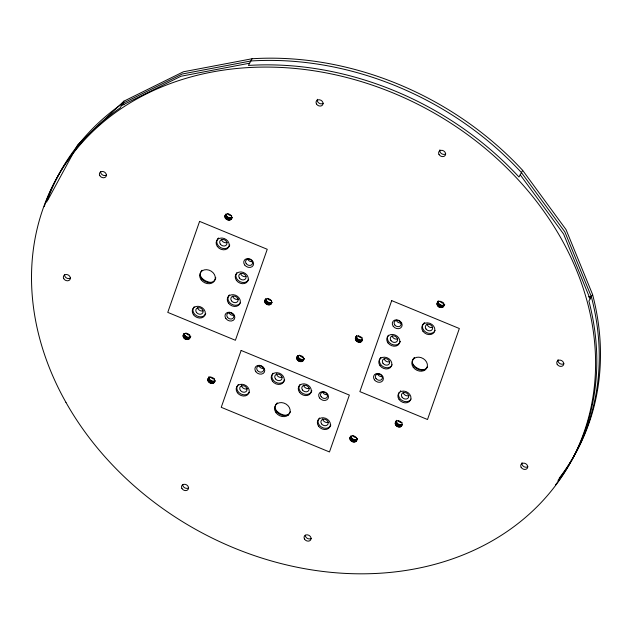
<?xml version="1.0" encoding="UTF-8"?>
<svg xmlns="http://www.w3.org/2000/svg" width="632" height="632" viewBox="0 0 632 632"><rect width="100%" height="100%" fill="white"/><g stroke="black" fill="none" stroke-linecap="round" stroke-linejoin="round"><path stroke-width="0.95" d="M183.075 335.805C183.549 331.555 190.343 333.238 190.121 337.03C189.647 341.28 182.845 339.589 183.075 335.805L184.299 333.578C184.268 336.659 188.731 338.697 190.832 336.271M224.858 216.381C225.332 212.131 232.126 213.814 231.905 217.606C231.43 221.848 224.629 220.165 224.858 216.381L226.082 214.153C226.098 216.95 229.677 218.901 232.039 217.392L230.814 219.62M207.802 379.714C208.284 375.463 215.078 377.154 214.856 380.938C214.374 385.188 207.58 383.498 207.802 379.714L209.168 376.704L207.944 378.931M264.705 301.148C265.187 296.898 271.981 298.581 271.76 302.365C271.278 306.615 264.484 304.932 264.705 301.148L265.93 298.92C265.954 301.717 269.532 303.668 271.886 302.159L270.662 304.387M296.7 357.941C297.174 353.691 303.968 355.374 303.747 359.166C303.273 363.408 296.471 361.725 296.7 357.941L297.925 355.713C297.893 358.794 302.357 360.833 304.458 358.407L303.234 360.635M355.35 338.531C355.832 334.281 362.626 335.963 362.397 339.755C361.923 344.005 355.129 342.315 355.35 338.531L356.717 335.521L355.492 337.749M349.859 438.3C350.333 434.05 357.127 435.74 356.906 439.524C356.424 443.775 349.63 442.092 349.859 438.3L351.076 436.08C351.052 439.153 355.516 441.191 357.617 438.774M395.205 423.298C395.679 419.048 402.473 420.73 402.252 424.522C401.77 428.765 394.976 427.082 395.205 423.298L396.572 420.288L395.348 422.516M436.988 303.873C437.463 299.623 444.257 301.306 444.035 305.09C443.561 309.34 436.759 307.658 436.988 303.873L438.355 300.864L437.131 303.084M47.874 199.957L77.689 144.886L123.912 101.167L183.399 71.787L252.081 58.752A293.588 239.899 28.8 0 1 522.656 170.348L566.051 229.613L592.563 294.457A293.588 239.899 28.8 0 1 559.202 478.219M123.912 101.167L120.246 107.843A293.588 239.899 28.8 0 0 44.201 206.632M252.081 58.752L248.416 65.428A293.588 239.899 28.8 0 1 518.991 177.023L522.656 170.348M225 215.599L225.814 214.114M224.953 217.203L226.177 214.983M225.284 218.016L226.509 215.788M225.829 218.759L227.054 216.531M226.548 219.375L227.765 217.155M227.386 219.833L228.61 217.613M228.294 220.102L229.519 217.874M229.211 220.149L230.435 217.929M230.072 219.991L231.288 217.763M231.391 219.075L232.205 217.59M183.217 335.023L184.03 333.538M183.169 336.627L184.394 334.407M183.501 337.441L184.726 335.213M184.046 338.183L185.271 335.955M184.757 338.799L185.982 336.579M185.603 339.258L186.827 337.038M186.511 339.526L187.736 337.298M187.428 339.574L188.652 337.354M188.289 339.416L189.505 337.188M189.031 339.044L190.248 336.824M189.608 338.499L190.422 337.014M207.904 380.543L209.026 377.494M208.236 381.349L209.461 379.129L209.129 378.315M208.773 382.091L209.998 379.864L209.461 379.129M209.492 382.708L210.717 380.488L209.998 379.864M210.338 383.166L211.554 380.946L213.379 381.262L214.983 380.733L213.758 382.953M211.246 383.434L212.47 381.207M212.162 383.49L213.379 381.262M213.016 383.324L214.24 381.096M214.343 382.407L215.157 380.93M264.848 300.358L265.669 298.881M264.808 301.97L266.033 299.75M265.14 302.783L266.364 300.555M265.677 303.518L266.902 301.298M266.396 304.142L267.62 301.914M267.241 304.6L268.458 302.373M268.15 304.861L269.366 302.641M269.066 304.916L270.283 302.688M269.919 304.75L271.144 302.531M271.239 303.842L272.06 302.357M296.843 357.159L297.656 355.674M296.795 358.763L298.02 356.543M297.127 359.576L298.351 357.349M297.672 360.319L298.897 358.091M298.383 360.935L299.608 358.715M299.228 361.393L300.453 359.173M300.137 361.662L301.361 359.434M301.053 361.709L302.278 359.49M301.914 361.551L303.131 359.324M302.657 361.18L303.881 358.96M355.453 339.352L356.574 336.303M355.777 340.166L357.001 337.938L356.669 337.132M356.322 340.909L357.546 338.681L357.001 337.938M357.041 341.525L358.265 339.305L357.546 338.681M357.878 341.983L359.102 339.763L360.927 340.079L362.531 339.55L361.307 341.77M358.786 342.252L360.011 340.024M359.703 342.299L360.927 340.079M360.564 342.141L361.788 339.913M350.002 437.518L350.815 436.033M349.954 439.129L351.179 436.902M350.286 439.935L351.51 437.715M350.831 440.678L352.056 438.458M351.542 441.302L352.767 439.074M352.387 441.76L353.612 439.532M353.296 442.021L354.52 439.793M354.212 442.076L355.437 439.848M355.073 441.91L356.29 439.682M355.816 441.547L357.033 439.319M356.393 440.994L357.578 438.829M437.083 304.695L438.213 301.646M437.415 305.509L438.64 303.281L438.308 302.467M437.96 306.243L439.185 304.024L438.64 303.281M438.671 306.868L439.896 304.64L439.185 304.024M439.517 307.326L440.741 305.098L442.566 305.414L444.746 304.34L443.522 306.567M440.425 307.587L441.649 305.367M441.341 307.642L442.566 305.414M442.203 307.476L443.419 305.256M442.945 307.113L444.17 304.885M395.3 424.119L396.43 421.07M395.632 424.933L396.857 422.705L396.525 421.899M396.177 425.676L397.402 423.448L396.857 422.705M396.888 426.292L398.113 424.072L397.402 423.448M397.733 426.75L398.958 424.522L400.783 424.846L402.379 424.309L401.162 426.537M398.642 427.019L399.866 424.791M399.558 427.066L400.783 424.846M400.419 426.908L401.636 424.68M592.563 294.457L588.898 301.132A293.588 239.899 28.8 0 1 555.536 484.894M46.65 202.177A293.588 239.899 28.8 0 1 122.695 103.395L182.174 74.015L250.865 60.98A293.588 239.899 28.8 0 1 521.439 172.576L564.826 231.833L591.339 296.685A293.588 239.899 28.8 0 1 557.977 480.446M121.47 105.615L180.95 76.243L249.64 63.2M588.408 296.866L591.339 296.685M439.896 304.64L440.741 305.098M358.265 339.305L359.102 339.763M398.113 424.072L398.958 424.522M210.717 380.488L211.554 380.946M122.695 103.395L124.022 104.833M520.215 174.795L563.602 234.061L590.122 298.904M247.444 388.593A3.816 3.121 28.8 0 1 243.549 388.372A3.816 3.121 28.8 0 1 241.503 385.101M328.419 422.176A3.816 3.121 28.8 0 1 324.722 421.852A3.816 3.121 28.8 0 1 322.683 418.803M309.317 388.261A3.816 3.121 28.8 0 1 303.605 385.117M288.192 415.279A11.818 9.654 28.8 0 1 275.212 409.094M274.833 408.469A11.818 9.654 28.8 0 1 274.501 407.83M282.259 377.107A3.816 3.121 28.8 0 1 278.57 376.783A3.816 3.121 28.8 0 1 276.524 373.733M327.621 394.621A3.674 3.002 28.8 0 1 322.636 391.88M263.844 368.322A3.674 3.002 28.8 0 1 258.859 365.572M290.475 411.606A8.145 6.66 28.8 0 1 279.518 414.205A8.145 6.66 28.8 0 1 276.634 403.477M276.958 403.153A8.145 6.66 28.8 0 1 277.314 402.853M284.684 379.974A6.826 5.577 28.8 0 1 275.497 382.147A6.826 5.577 28.8 0 1 273.087 373.157M311.853 390.766A6.826 5.577 28.8 0 1 302.965 393.531A6.826 5.577 28.8 0 1 299.892 384.612M330.836 425.036A6.826 5.577 28.8 0 1 321.459 427.09A6.826 5.577 28.8 0 1 319.516 417.957M249.356 392.259A6.826 5.577 28.8 0 1 240.484 393.736A6.826 5.577 28.8 0 1 237.593 385.346M238.067 384.746A6.826 5.577 28.8 0 1 238.343 384.477M214.603 379.034A3.674 3.002 28.8 0 1 210.677 376.901M303.502 357.262A3.674 3.002 28.8 0 1 299.576 355.129M356.653 437.628A3.674 3.002 28.8 0 1 352.735 435.488M445.75 153.868A3.674 3.002 28.8 0 1 441.484 153.623A3.674 3.002 28.8 0 1 439.935 149.839M323.197 103.324A3.674 3.002 28.8 0 1 318.931 103.079A3.674 3.002 28.8 0 1 317.382 99.295M188.668 487.841A3.674 3.002 28.8 0 1 184.805 487.849A3.674 3.002 28.8 0 1 182.711 484.602M311.221 538.385A3.674 3.002 28.8 0 1 307.357 538.393A3.674 3.002 28.8 0 1 305.264 535.146M527.87 466.692A3.674 3.002 28.8 0 1 523.604 466.448A3.674 3.002 28.8 0 1 522.056 462.663M563.918 363.661A3.674 3.002 28.8 0 1 559.652 363.416A3.674 3.002 28.8 0 1 558.103 359.632M106.547 175.017A3.674 3.002 28.8 0 1 102.684 175.025A3.674 3.002 28.8 0 1 100.591 171.778M70.5 278.048A3.674 3.002 28.8 0 1 66.636 278.056A3.674 3.002 28.8 0 1 64.543 274.809M238.541 299.015A3.816 3.121 28.8 0 1 232.663 296.203M227.196 242.467A3.816 3.121 28.8 0 1 221.484 239.323M203.109 310.794A3.816 3.121 28.8 0 1 197.603 307.563M211.878 282.457A11.818 9.654 28.8 0 1 199.965 275.552M246.085 276.461A3.816 3.121 28.8 0 1 240.618 273.451M234.14 315.139A3.674 3.002 28.8 0 1 228.942 312.461M252.468 261.648A3.674 3.002 28.8 0 1 247.697 258.844M215.836 277.803A8.145 6.66 28.8 0 1 205.384 281.675A8.145 6.66 28.8 0 1 201.466 270.907M201.766 270.559A8.145 6.66 28.8 0 1 202.09 270.235M248.716 279.233A6.826 5.577 28.8 0 1 240.152 281.738A6.826 5.577 28.8 0 1 236.447 273.348M236.645 273.024A6.826 5.577 28.8 0 1 236.866 272.716M240.444 302.681A6.826 5.577 28.8 0 1 231.375 304.039A6.826 5.577 28.8 0 1 228.91 295.468M229.155 295.176A6.826 5.577 28.8 0 1 229.432 294.899M205.74 313.575A6.826 5.577 28.8 0 1 196.56 315.747A6.826 5.577 28.8 0 1 194.143 306.765M229.108 246.354A6.826 5.577 28.8 0 1 220.236 247.388A6.826 5.577 28.8 0 1 217.542 239.117M217.771 238.809A6.826 5.577 28.8 0 1 218.016 238.517M218.293 238.248A6.826 5.577 28.8 0 1 218.593 237.995M229.732 244.963A6.826 5.577 28.8 0 1 229.305 246.022M231.66 215.702A3.674 3.002 28.8 0 1 227.733 213.569M271.507 300.469A3.674 3.002 28.8 0 1 267.581 298.336M189.869 335.126A3.674 3.002 28.8 0 1 185.95 332.993M432.62 327.36A3.816 3.121 28.8 0 1 427.098 323.908M409.157 395.419A3.816 3.121 28.8 0 1 405.373 395.261A3.816 3.121 28.8 0 1 403.216 392.148M424.736 369.918A11.818 9.654 28.8 0 1 412.475 363.669M389.644 361.702A3.816 3.121 28.8 0 1 384.185 358.692M397.812 338.863A3.816 3.121 28.8 0 1 392.14 335.947M401.652 322.699A3.674 3.002 28.8 0 1 396.248 320.108M382.684 376.403A3.674 3.002 28.8 0 1 377.486 373.725M427.572 366.6A8.145 6.66 28.8 0 1 417.017 368.914A8.145 6.66 28.8 0 1 413.328 358.763M413.597 358.399A8.145 6.66 28.8 0 1 413.897 358.052M414.221 357.728A8.145 6.66 28.8 0 1 414.584 357.428M392.14 364.83A6.826 5.577 28.8 0 1 383.505 366.876A6.826 5.577 28.8 0 1 380.006 358.589M380.203 358.265A6.826 5.577 28.8 0 1 380.432 357.957M380.677 357.665A6.826 5.577 28.8 0 1 380.954 357.396M400.348 341.367A6.826 5.577 28.8 0 1 391.461 344.132A6.826 5.577 28.8 0 1 388.388 335.213M435.116 330.497A6.826 5.577 28.8 0 1 425.873 332.195A6.826 5.577 28.8 0 1 423.653 323.331M424.23 322.81A6.826 5.577 28.8 0 1 424.546 322.581M411.069 399.084A6.826 5.577 28.8 0 1 402.197 400.562A6.826 5.577 28.8 0 1 399.305 392.172M400.356 391.05A6.826 5.577 28.8 0 1 400.672 390.829M401.999 422.618A3.674 3.002 28.8 0 1 398.081 420.485M362.152 337.851A3.674 3.002 28.8 0 1 358.226 335.718M443.79 303.194A3.674 3.002 28.8 0 1 439.864 301.053M199.594 221.39L167.764 312.382L235.404 340.277L267.241 249.285L199.594 221.39M241.132 350.452L221.24 407.316L329.47 451.959L349.362 395.087L241.132 350.452M391.706 300.619L359.869 391.611L427.509 419.514L459.346 328.522L391.706 300.619M276.01 412.704A8.145 6.66 28.8 0 0 289.495 413.549A8.145 6.66 28.8 0 0 281.564 402.608A8.145 6.66 28.8 0 0 276.01 412.704M302.475 389.983A3.816 3.121 28.8 0 0 308.795 390.378A3.816 3.121 28.8 0 0 305.082 385.251A3.816 3.121 28.8 0 0 302.475 389.983M299.481 392.306A6.826 5.577 28.8 0 0 310.778 393.009A6.826 5.577 28.8 0 0 304.134 383.845A6.826 5.577 28.8 0 0 299.481 392.306M272.424 381.151A6.826 5.577 28.8 0 0 283.721 381.854A6.826 5.577 28.8 0 0 277.077 372.683A6.826 5.577 28.8 0 0 272.424 381.151M237.403 392.741A6.826 5.577 28.8 0 0 248.708 393.444A6.826 5.577 28.8 0 0 242.064 384.272A6.826 5.577 28.8 0 0 237.403 392.741M318.575 426.213A6.826 5.577 28.8 0 0 329.88 426.924A6.826 5.577 28.8 0 0 323.236 417.752A6.826 5.577 28.8 0 0 318.575 426.213M255.818 371.687A5.135 4.203 28.8 0 0 264.318 372.216A5.135 4.203 28.8 0 0 259.325 365.312A5.135 4.203 28.8 0 0 255.818 371.687M319.587 397.986A5.135 4.203 28.8 0 0 328.095 398.523A5.135 4.203 28.8 0 0 323.094 391.619A5.135 4.203 28.8 0 0 319.587 397.986M321.577 423.89A3.816 3.121 28.8 0 0 327.889 424.285A3.816 3.121 28.8 0 0 324.177 419.158A3.816 3.121 28.8 0 0 321.577 423.89M240.405 390.41A3.816 3.121 28.8 0 0 246.717 390.805A3.816 3.121 28.8 0 0 243.004 385.678A3.816 3.121 28.8 0 0 240.405 390.41M275.418 378.821A3.816 3.121 28.8 0 0 281.738 379.216A3.816 3.121 28.8 0 0 278.025 374.089A3.816 3.121 28.8 0 0 275.418 378.821M321.143 396.691A3.674 3.002 28.8 0 0 327.218 397.07A3.674 3.002 28.8 0 0 323.647 392.14A3.674 3.002 28.8 0 0 321.143 396.691M257.366 370.392A3.674 3.002 28.8 0 0 263.441 370.771A3.674 3.002 28.8 0 0 259.87 365.841A3.674 3.002 28.8 0 0 257.366 370.392M65.949 402.387A293.588 239.899 28.8 0 0 554.311 487.114A293.588 239.899 28.8 0 0 320.4 71.843A293.588 239.899 28.8 0 0 65.949 402.387M439.003 154.485A3.674 3.002 28.8 0 0 445.11 155.543A3.674 3.002 28.8 0 0 442.187 150.353A3.674 3.002 28.8 0 0 439.003 154.485M316.45 103.94A3.674 3.002 28.8 0 0 322.557 104.999A3.674 3.002 28.8 0 0 319.634 99.809A3.674 3.002 28.8 0 0 316.45 103.94M181.913 488.457A3.674 3.002 28.8 0 0 188.02 489.524A3.674 3.002 28.8 0 0 185.097 484.325A3.674 3.002 28.8 0 0 181.913 488.457M304.466 539.009A3.674 3.002 28.8 0 0 310.573 540.068A3.674 3.002 28.8 0 0 307.65 534.877A3.674 3.002 28.8 0 0 304.466 539.009M521.124 467.309A3.674 3.002 28.8 0 0 527.222 468.367A3.674 3.002 28.8 0 0 524.299 463.177A3.674 3.002 28.8 0 0 521.124 467.309M557.171 364.277A3.674 3.002 28.8 0 0 563.27 365.336A3.674 3.002 28.8 0 0 560.347 360.145A3.674 3.002 28.8 0 0 557.171 364.277M99.801 175.641A3.674 3.002 28.8 0 0 105.9 176.699A3.674 3.002 28.8 0 0 102.977 171.509A3.674 3.002 28.8 0 0 99.801 175.641M63.753 278.673A3.674 3.002 28.8 0 0 69.852 279.731A3.674 3.002 28.8 0 0 66.929 274.541A3.674 3.002 28.8 0 0 63.753 278.673M201.142 279.794A8.145 6.66 28.8 0 0 214.627 280.632A8.145 6.66 28.8 0 0 206.703 269.69A8.145 6.66 28.8 0 0 201.142 279.794M231.494 300.832A3.816 3.121 28.8 0 0 237.814 301.227A3.816 3.121 28.8 0 0 234.093 296.1A3.816 3.121 28.8 0 0 231.494 300.832M228.492 303.163A6.826 5.577 28.8 0 0 239.797 303.866A6.826 5.577 28.8 0 0 233.153 294.702A6.826 5.577 28.8 0 0 228.492 303.163M236.455 280.418A6.826 5.577 28.8 0 0 247.752 281.122A6.826 5.577 28.8 0 0 241.108 271.95A6.826 5.577 28.8 0 0 236.455 280.418M217.353 246.504A6.826 5.577 28.8 0 0 228.658 247.215A6.826 5.577 28.8 0 0 222.014 238.043A6.826 5.577 28.8 0 0 217.353 246.504M193.479 314.752A6.826 5.577 28.8 0 0 204.776 315.455A6.826 5.577 28.8 0 0 198.14 306.291A6.826 5.577 28.8 0 0 193.479 314.752M244.655 264.958A5.135 4.203 28.8 0 0 253.163 265.487A5.135 4.203 28.8 0 0 248.163 258.583A5.135 4.203 28.8 0 0 244.655 264.958M225.9 318.567A5.135 4.203 28.8 0 0 234.401 319.105A5.135 4.203 28.8 0 0 229.408 312.2A5.135 4.203 28.8 0 0 225.9 318.567M196.473 312.421A3.816 3.121 28.8 0 0 202.793 312.816A3.816 3.121 28.8 0 0 199.08 307.689A3.816 3.121 28.8 0 0 196.473 312.421M220.355 244.181A3.816 3.121 28.8 0 0 226.667 244.576A3.816 3.121 28.8 0 0 222.954 239.449A3.816 3.121 28.8 0 0 220.355 244.181M239.449 278.088A3.816 3.121 28.8 0 0 245.769 278.483A3.816 3.121 28.8 0 0 242.056 273.356A3.816 3.121 28.8 0 0 239.449 278.088M227.449 317.272A3.674 3.002 28.8 0 0 233.524 317.651A3.674 3.002 28.8 0 0 229.953 312.722A3.674 3.002 28.8 0 0 227.449 317.272M246.211 263.655A3.674 3.002 28.8 0 0 252.287 264.034A3.674 3.002 28.8 0 0 248.716 259.104A3.674 3.002 28.8 0 0 246.211 263.655M413.273 367.279A8.145 6.66 28.8 0 0 426.758 368.124A8.145 6.66 28.8 0 0 418.834 357.183A8.145 6.66 28.8 0 0 413.273 367.279M390.971 340.585A3.816 3.121 28.8 0 0 397.291 340.972A3.816 3.121 28.8 0 0 393.578 335.853A3.816 3.121 28.8 0 0 390.971 340.585M387.977 342.907A6.826 5.577 28.8 0 0 399.274 343.611A6.826 5.577 28.8 0 0 392.63 334.447A6.826 5.577 28.8 0 0 387.977 342.907M380.014 365.659A6.826 5.577 28.8 0 0 391.319 366.363A6.826 5.577 28.8 0 0 384.675 357.191A6.826 5.577 28.8 0 0 380.014 365.659M399.116 399.566A6.826 5.577 28.8 0 0 410.413 400.269A6.826 5.577 28.8 0 0 403.777 391.097A6.826 5.577 28.8 0 0 399.116 399.566M422.99 331.318A6.826 5.577 28.8 0 0 434.295 332.021A6.826 5.577 28.8 0 0 427.651 322.857A6.826 5.577 28.8 0 0 422.99 331.318M374.444 379.84A5.135 4.203 28.8 0 0 382.953 380.369A5.135 4.203 28.8 0 0 377.952 373.465A5.135 4.203 28.8 0 0 374.444 379.84M393.199 326.223A5.135 4.203 28.8 0 0 401.707 326.752A5.135 4.203 28.8 0 0 396.706 319.847A5.135 4.203 28.8 0 0 393.199 326.223M425.992 328.995A3.816 3.121 28.8 0 0 432.304 329.391A3.816 3.121 28.8 0 0 428.591 324.263A3.816 3.121 28.8 0 0 425.992 328.995M402.11 397.236A3.816 3.121 28.8 0 0 408.43 397.631A3.816 3.121 28.8 0 0 404.717 392.504A3.816 3.121 28.8 0 0 402.11 397.236M383.016 363.329A3.816 3.121 28.8 0 0 389.328 363.724A3.816 3.121 28.8 0 0 385.615 358.597A3.816 3.121 28.8 0 0 383.016 363.329M394.755 324.919A3.674 3.002 28.8 0 0 400.83 325.298A3.674 3.002 28.8 0 0 397.259 320.377A3.674 3.002 28.8 0 0 394.755 324.919M375.993 378.536A3.674 3.002 28.8 0 0 382.068 378.916A3.674 3.002 28.8 0 0 378.497 373.986A3.674 3.002 28.8 0 0 375.993 378.536"/></g></svg>
